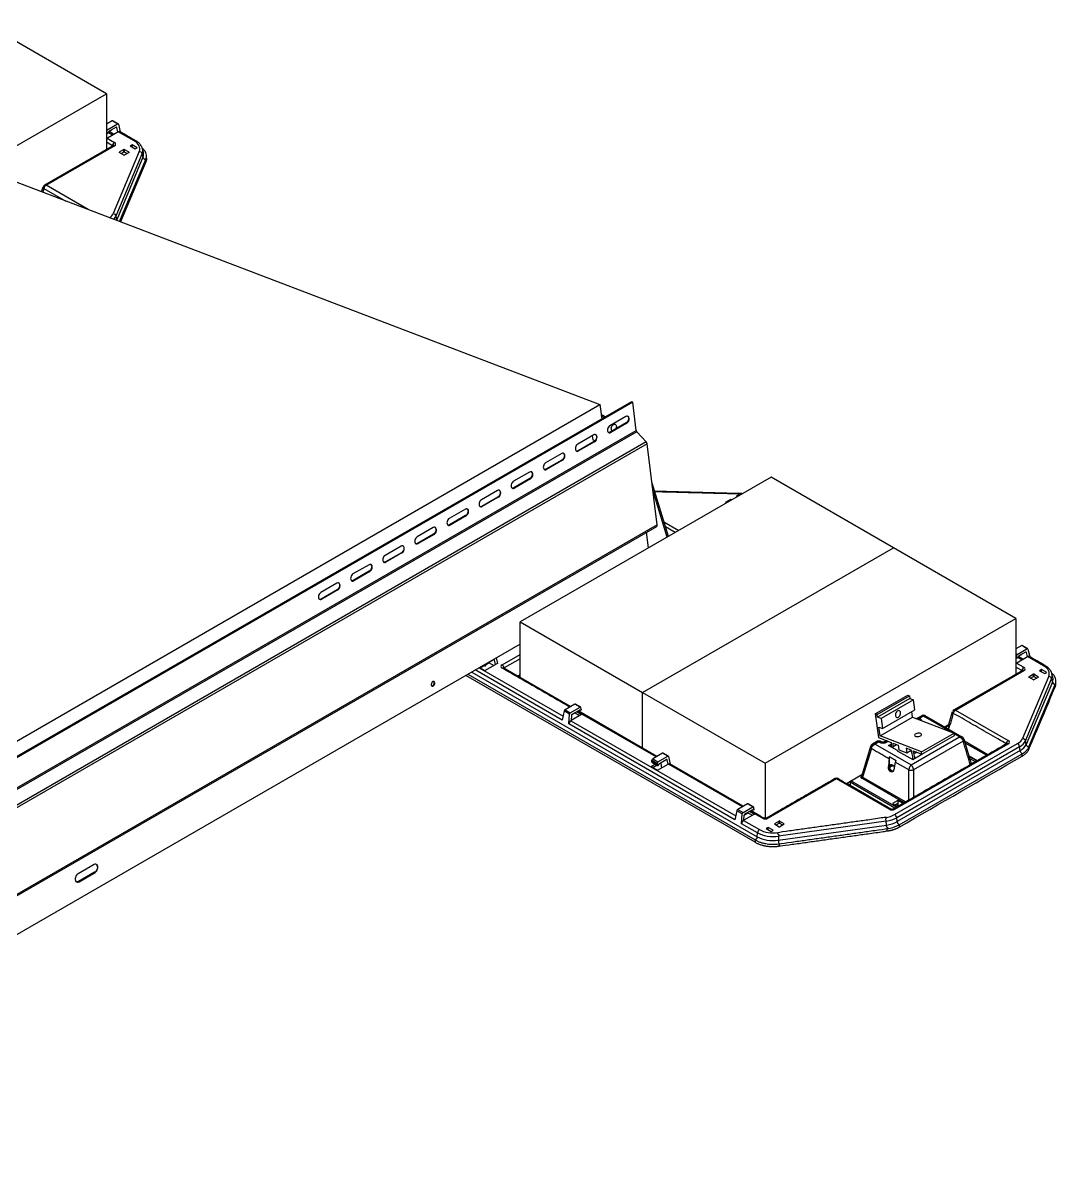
# Model space of a CAD drawing. Header units: feet. Extents: x 1518 to 2565, y 62 to 679.
# Drawn here: x 2425.2 to 2470.7, y 599.1 to 649.8 of the extents above; entities that cross this region are included whole.
import ezdxf

# ---------------------------------------------------------------- set-up
doc = ezdxf.new("R2010")
doc.units = ezdxf.units.FT
doc.header["$LTSCALE"] = 50
doc.header["$MEASUREMENT"] = 0

# ---------------------------------------------------------------- blocks, each defined once
blk = doc.blocks.new('Z1')
at = {"color": 1, "linetype": 'Continuous'}
for p, q in [((299.423, 178.764), (299.413, 178.769)), ((299.927, 178.773), (299.692, 178.908)), ((299.938, 178.756), (300.018, 178.42)), ((299.413, 178.392), (299.452, 178.37)), ((299.413, 178.363), (299.438, 178.378)), ((299.499, 178.393), (299.684, 178.286)), ((299.73, 178.313), (299.528, 178.43)), ((299.834, 178.622), (299.536, 178.45)), ((299.64, 178.509), (299.641, 178.492)), ((301.039, 177.514), (301.001, 177.668)), ((300.182, 177.393), (299.974, 177.513)), ((300.407, 177.515), (300.196, 177.393)), ((301.176, 177.255), (301.174, 177.357)), ((301.145, 177.094), (300.033, 174.451)), ((321.384, 165.866), (321.288, 165.922)), ((324.159, 160.596), (323.443, 162.942)), ((324.105, 160.564), (323.486, 162.591)), ((327.265, 162.489), (323.552, 162.586)), ((327.254, 162.433), (327.298, 162.408)), ((326.719, 162.074), (326.682, 162.095)), ((323.961, 161.246), (324.623, 160.864)), ((324.457, 160.768), (324.032, 161.013)), ((323.28, 160.088), (323.196, 160.778)), ((339.464, 156.981), (339.464, 154.526)), ((317.632, 155.855), (282.942, 135.829)), ((339.473, 155.643), (339.464, 155.649)), ((339.781, 155.192), (339.579, 155.309)), ((339.885, 155.501), (339.587, 155.329)), ((339.69, 155.389), (339.692, 155.371)), ((339.977, 155.652), (339.743, 155.788)), ((339.989, 155.635), (340.069, 155.299)), ((315.821, 154.81), (319.518, 152.675)), ((315.875, 154.802), (316.062, 154.91)), ((316.028, 154.93), (316.076, 154.902)), ((316.458, 155.154), (316.16, 154.982)), ((316.264, 155.042), (316.265, 155.027)), ((319.851, 153.1), (316.901, 154.803)), ((339.464, 155.272), (339.503, 155.249)), ((339.464, 155.243), (339.489, 155.257)), ((339.55, 155.272), (339.735, 155.166)), ((317.519, 154.446), (317.632, 154.511)), ((317.632, 154.437), (317.583, 154.409)), ((340.233, 154.273), (340.025, 154.393)), ((340.458, 154.394), (340.247, 154.273)), ((341.089, 154.393), (341.051, 154.547)), ((341.227, 154.134), (341.224, 154.237)), ((333.268, 152.777), (334.696, 153.602)), ((334.696, 153.602), (334.78, 153.57)), ((334.78, 153.57), (334.795, 153.461)), ((334.795, 153.461), (334.955, 153.4)), ((319.921, 152.76), (320.219, 152.933)), ((320.047, 152.818), (320.048, 152.834)), ((320.297, 153.076), (320.063, 153.211)), ((323.617, 150.882), (320.142, 152.888)), ((323.655, 150.904), (320.18, 152.91)), ((320.233, 152.937), (320.257, 152.923)), ((320.251, 152.929), (320.237, 152.937)), ((320.315, 152.988), (320.31, 153.052)), ((333.351, 152.745), (333.268, 152.777)), ((333.526, 152.575), (333.366, 152.636)), ((334.907, 152.631), (336.74, 151.932)), ((335.316, 152.699), (335.101, 152.575)), ((337.096, 151.758), (335.466, 152.699)), ((336.32, 152.206), (336.505, 152.313)), ((335.312, 151.108), (336.74, 151.932)), ((333.061, 151.343), (332.671, 150.065)), ((333.1, 151.26), (332.713, 149.993)), ((333.361, 151.571), (333.145, 151.446)), ((333.967, 151.372), (333.92, 151.345)), ((337.51, 150.573), (337.18, 151.655)), ((337.202, 151.584), (338.232, 150.99)), ((338.167, 150.953), (337.229, 151.495)), ((323.769, 150.59), (324.067, 150.762)), ((324.159, 150.913), (323.925, 151.048)), ((324.251, 150.56), (324.171, 150.896)), ((337.752, 150.713), (337.407, 150.912)), ((337.737, 150.705), (337.413, 150.892)), ((337.68, 150.671), (337.448, 150.805)), ((323.431, 150.656), (323.685, 150.51)), ((323.671, 150.518), (323.484, 150.41)), ((323.822, 150.605), (323.856, 150.391)), ((323.874, 150.632), (323.872, 150.649)), ((327.459, 148.708), (324.229, 150.573)), ((328.415, 150.603), (328.415, 148.174)), ((333.897, 150.457), (333.852, 150.431)), ((333.898, 150.469), (333.943, 150.495)), ((333.932, 150.441), (334.051, 150.51)), ((333.94, 150.477), (334.029, 150.528)), ((331.998, 149.711), (332.684, 150.107)), ((327.906, 148.684), (327.671, 148.819)), ((327.529, 148.368), (327.827, 148.54)), ((327.656, 148.426), (327.657, 148.442)), ((327.842, 148.545), (327.866, 148.531)), ((327.859, 148.537), (327.845, 148.545)), ((327.924, 148.596), (327.918, 148.66)), ((328.828, 147.929), (329.036, 147.809)), ((329, 147.212), (333.765, 147.88)), ((333.748, 148.053), (329.011, 147.389)), ((329.05, 147.809), (329.261, 147.931)), ((298.204, 145.381), (298.911, 145.79))]:
    blk.add_line(p, q, dxfattribs=at)
for points in [[(299.413, 180.101), (294.021, 183.214), (282.973, 176.836), (288.365, 173.723)], [(288.365, 173.545), (288.365, 173.723), (299.413, 180.101), (299.413, 177.647)], [(299.413, 178.553), (299.468, 178.521), (299.901, 178.771), (299.668, 178.905), (299.413, 178.758)], [(299.413, 178.409), (299.44, 178.394), (299.436, 178.459), (299.413, 178.472)], [(299.413, 178.177), (299.454, 178.153), (299.916, 178.42)], [(299.639, 178.494), (299.641, 178.492), (299.638, 178.493), (299.511, 178.42)], [(299.669, 177.794), (299.673, 177.81), (299.413, 177.96)], [(300.054, 177.467), (300.185, 177.543), (300.185, 177.643), (299.974, 177.522), (299.974, 177.513)], [(300.407, 177.515), (300.407, 177.523), (300.199, 177.643), (300.199, 177.543), (300.327, 177.469)], [(300.546, 177.749), (300.546, 177.851), (300.457, 177.8), (300.679, 177.672), (300.768, 177.723), (300.546, 177.851)], [(274.822, 139.669), (247.634, 150.032), (293.95, 176.77), (321.138, 166.406), (321.224, 165.774)], [(322.742, 165.269), (322.59, 166.51), (322.536, 166.531), (273.039, 137.957), (273.093, 137.935)], [(322.59, 166.51), (273.093, 137.935), (273.245, 136.695)], [(274.908, 139.036), (274.822, 139.669), (321.138, 166.406)], [(321.329, 165.834), (321.213, 165.901), (321.207, 165.897)], [(322.325, 165.584), (321.618, 165.176), (321.594, 165.185)], [(322.77, 165.211), (273.273, 136.637), (273.69, 136.188)], [(320.805, 165.026), (320.828, 164.856), (320.933, 164.816)], [(323.231, 164.673), (273.733, 136.098), (274.171, 132.526)], [(320.911, 164.768), (320.204, 164.36), (320.18, 164.369)], [(319.497, 163.951), (318.79, 163.543), (318.766, 163.553)], [(318.082, 163.135), (317.375, 162.727), (317.352, 162.736)], [(317.632, 154.381), (317.632, 156.828), (323.023, 153.715), (328.415, 150.603), (339.464, 156.981), (334.072, 160.093), (328.68, 163.206), (317.632, 156.828)], [(327.254, 162.382), (327.254, 162.433), (327.165, 162.382), (327.209, 162.357)], [(316.668, 162.319), (315.961, 161.91), (315.938, 161.92)], [(326.893, 162.174), (326.893, 162.225), (326.682, 162.103), (326.682, 162.095)], [(326.944, 162.204), (326.907, 162.225), (326.907, 162.182)], [(315.254, 161.502), (314.547, 161.094), (314.523, 161.103)], [(313.84, 160.686), (313.133, 160.278), (313.109, 160.287)], [(312.426, 159.869), (311.718, 159.461), (311.695, 159.471)], [(323.023, 151.268), (323.023, 153.715), (334.072, 160.093)], [(311.011, 159.053), (310.304, 158.645), (310.281, 158.654)], [(309.597, 158.237), (308.89, 157.828), (308.867, 157.838)], [(339.464, 155.432), (339.519, 155.401), (339.951, 155.65), (339.719, 155.785), (339.464, 155.638)], [(339.464, 155.288), (339.49, 155.273), (339.486, 155.338), (339.464, 155.352)], [(339.464, 155.056), (339.504, 155.033), (339.967, 155.3)], [(339.689, 155.373), (339.692, 155.371), (339.689, 155.373), (339.561, 155.299)], [(315.842, 154.822), (316.078, 154.686), (316.54, 154.953), (316.496, 155.139), (316.465, 155.157)], [(316.062, 154.949), (316.064, 154.926), (316.043, 154.938)], [(316.135, 154.952), (316.265, 155.027), (316.467, 154.911)], [(316.573, 155.244), (316.63, 155.004), (316.54, 154.953)], [(317.632, 155.209), (316.926, 154.801), (316.931, 154.786)], [(339.719, 154.673), (339.724, 154.689), (339.464, 154.839)], [(315.331, 154.527), (327.983, 147.223), (327.981, 147.12), (315.241, 154.475)], [(315.496, 154.622), (328.071, 147.363), (328.082, 147.539), (327.385, 147.941), (327.415, 148.377), (327.177, 148.514), (327.089, 148.112), (319.777, 152.333)], [(319.777, 152.333), (319.807, 152.769), (319.569, 152.906), (319.481, 152.504), (315.654, 154.714)], [(340.105, 154.347), (340.235, 154.422), (340.235, 154.522), (340.025, 154.401), (340.025, 154.393)], [(340.458, 154.394), (340.458, 154.402), (340.25, 154.522), (340.25, 154.422), (340.378, 154.348)], [(340.596, 154.629), (340.596, 154.731), (340.508, 154.68), (340.73, 154.551), (340.818, 154.602), (340.596, 154.731)], [(334.795, 153.461), (333.366, 152.636), (333.351, 152.745), (334.78, 153.57)], [(333.479, 151.806), (333.425, 152.199), (333.586, 152.138), (335.014, 152.963), (334.955, 153.4), (333.526, 152.575), (333.586, 152.138)], [(320.121, 152.876), (320.336, 152.752), (319.873, 152.485)], [(319.895, 152.73), (320.047, 152.818), (320.249, 152.701)], [(333.268, 152.777), (333.409, 151.734), (333.972, 151.519), (333.968, 151.4), (333.97, 151.316)], [(335.103, 151.088), (334.977, 151.015), (334.938, 151.151), (335.326, 151.003), (335.312, 151.108), (333.479, 151.806), (334.907, 152.631), (334.873, 152.882)], [(319.888, 152.705), (319.873, 152.485), (319.861, 152.477), (327.127, 148.283)], [(336.451, 152.282), (336.47, 152.269), (336.496, 152.285)], [(335.326, 151.003), (336.755, 151.827), (336.74, 151.932)], [(334.241, 151.16), (333.856, 151.382), (333.969, 151.447)], [(334.052, 151.347), (334.057, 151.486), (334.281, 151.401), (334.308, 151.201), (334.656, 151.068), (334.853, 151.181)], [(339.653, 151.162), (339.623, 151.327), (334.212, 148.203)], [(337.141, 151.572), (334.955, 150.31), (334.955, 149.098)], [(323.59, 150.564), (323.403, 150.457), (323.686, 150.293), (324.149, 150.56), (324.104, 150.747), (324.073, 150.765)], [(334.244, 151.147), (334.241, 151.16), (334.231, 151.154), (334.525, 150.984), (334.534, 150.99), (334.919, 150.768), (335.326, 151.003)], [(337.441, 150.801), (337.448, 150.805), (337.448, 150.779)], [(323.871, 150.634), (323.874, 150.632), (323.871, 150.633), (323.743, 150.56)], [(327.421, 148.686), (324.161, 150.568), (324.149, 150.56)], [(333.915, 150.366), (333.94, 150.477), (333.897, 150.452)], [(334.746, 148.977), (334.746, 150.31), (334.152, 150.652), (334.08, 150.32)], [(334.134, 148.624), (332.162, 149.763), (332.125, 149.784)], [(332.681, 150.098), (332.679, 150.1), (332.682, 150.102)], [(334.26, 148.965), (334.03, 148.832), (334.262, 148.698)], [(334.26, 148.699), (334.26, 148.703), (334.249, 148.832), (334.14, 148.769)], [(334.492, 148.831), (334.26, 148.965), (334.26, 148.703), (334.265, 148.7)], [(327.729, 148.484), (327.945, 148.359), (327.482, 148.092), (327.497, 148.313)], [(327.504, 148.338), (327.656, 148.426), (327.858, 148.309)], [(328.556, 147.678), (328.556, 147.78), (328.467, 147.729), (328.69, 147.601), (328.778, 147.652), (328.556, 147.78)], [(328.908, 147.883), (329.039, 147.958), (329.039, 148.059), (328.828, 147.937), (328.828, 147.929)], [(329.261, 147.931), (329.261, 147.939), (329.053, 148.059), (329.053, 147.958), (329.181, 147.885)]]:
    blk.add_lwpolyline(points, dxfattribs=at)
for points in [[(299.413, 178.152), (299.764, 177.95, 0.214396), (299.673, 177.81)], [(300.697, 178.028, 0.276387), (300.632, 178.022), (299.929, 178.428), (299.916, 178.42), (299.872, 178.607), (299.84, 178.625)], [(299.699, 177.811), (296.686, 176.072, -0.267975), (296.751, 176.066), (299.764, 177.805, 0.267975), (299.699, 177.811), (299.701, 177.813)], [(300.983, 177.45, 0.306441), (300.859, 177.555), (299.709, 174.82, -0.306477), (299.833, 174.715)], [(299.863, 174.55), (299.833, 174.715), (300.983, 177.45), (301.02, 177.301), (299.863, 174.55, 0.099019), (299.881, 174.509)], [(299.994, 174.466), (301.142, 177.196, -0.303053), (301.02, 177.301)], [(296.559, 175.775), (296.627, 175.998, 0.304881), (296.661, 175.926), (297.626, 175.368)], [(298.606, 174.995), (296.751, 176.066, 0.214396), (296.661, 175.926), (296.609, 175.756)], [(273.273, 136.637, -0.152118), (273.245, 136.695), (322.742, 165.269, 0.152118), (322.77, 165.211), (323.187, 164.763)], [(323.669, 161.1), (274.171, 132.526, -0.302208), (274.151, 132.465), (323.648, 161.039, 0.302208), (323.669, 161.1), (323.231, 164.673, 0.152132), (323.187, 164.763), (273.69, 136.188, -0.152132), (273.733, 136.098)], [(316.926, 154.801, 0.214394), (316.836, 154.941), (317.632, 155.401)], [(340.747, 154.907, 0.276387), (340.682, 154.901), (339.979, 155.307), (339.967, 155.3), (339.922, 155.486), (339.891, 155.504)], [(339.464, 155.032), (339.814, 154.829, 0.214396), (339.724, 154.689)], [(339.749, 154.691), (336.737, 152.952, -0.267988), (336.802, 152.945), (339.814, 154.684, 0.267988), (339.749, 154.691), (339.752, 154.692)], [(341.034, 154.329, 0.306436), (340.909, 154.435), (339.759, 151.7, -0.306472), (339.883, 151.595)], [(339.914, 151.429), (339.883, 151.595), (341.034, 154.329), (341.071, 154.18, 0.303053), (341.193, 154.075)], [(341.071, 154.18), (339.914, 151.429, 0.30309), (340.036, 151.325), (341.193, 154.075), (341.195, 153.973)], [(336.489, 152.261), (336.677, 152.877, 0.304859), (336.711, 152.805, -0.214396), (336.802, 152.945), (339.123, 151.605, 0.214396), (339.032, 151.465)], [(336.572, 151.996), (335.391, 152.678), (335.226, 152.583), (335.242, 152.573, 0.077933), (335.185, 152.525)], [(333.537, 151.544, 0.272126), (333.443, 151.534), (333.426, 151.544), (333.26, 151.448), (334.85, 150.53), (336.981, 151.76), (336.745, 151.896)], [(333.839, 151.57), (333.777, 151.534, 0.271502), (333.683, 151.544)], [(334.069, 148.587, -0.259789), (334.132, 148.579), (339.123, 151.46, 0.267985), (339.058, 151.467), (339.06, 151.468)], [(334.229, 148.03, 0.211311), (334.318, 147.891), (339.742, 151.022, -0.211311), (339.653, 151.162), (334.229, 148.03), (334.212, 148.203, 0.214395), (334.122, 148.343), (339.532, 151.467, -0.214395), (339.623, 151.327)], [(334.927, 150.773, 0.093611), (334.898, 151.024), (334.852, 151.183), (334.629, 151.269), (334.656, 151.068)], [(333.946, 148.586, 0.260932), (333.882, 148.579), (331.56, 149.919), (328.548, 148.18, 0.271263), (328.483, 148.187)], [(334.204, 148.665), (332.197, 149.823, 0.240586), (332.162, 149.763), (332.16, 149.638), (334.004, 148.573)], [(334.545, 148.861), (332.679, 149.939, 0.214447), (332.713, 149.993), (334.609, 148.898)], [(328.361, 148.187, 0.271186), (328.297, 148.18), (327.75, 148.496)], [(327.482, 148.092), (327.469, 148.085), (328.172, 147.679, 0.214396), (328.082, 147.539)]]:
    blk.add_lwpolyline(points, format="xyb", dxfattribs=at)
at = {"color": 1, "linetype": 'Continuous', "flags": 128}
for points in [[(322.302, 165.594), (322.325, 165.584), (322.359, 165.61), (322.388, 165.646), (322.411, 165.689), (322.425, 165.735), (322.43, 165.782), (322.424, 165.824), (322.41, 165.859), (322.387, 165.884), (322.357, 165.897), (322.323, 165.897), (322.288, 165.883), (321.581, 165.475), (321.548, 165.449), (321.519, 165.413), (321.496, 165.37), (321.482, 165.324), (321.477, 165.277), (321.482, 165.235), (321.497, 165.199), (321.52, 165.175), (321.549, 165.162), (321.583, 165.162), (321.618, 165.176)], [(321.701, 165.247), (321.682, 165.258), (321.66, 165.284), (321.648, 165.32), (321.645, 165.362), (321.652, 165.406), (321.668, 165.45), (321.692, 165.489), (321.722, 165.519), (321.755, 165.538), (321.788, 165.544), (321.818, 165.537), (321.843, 165.517), (321.86, 165.486), (321.868, 165.447), (321.866, 165.403), (321.854, 165.358), (321.84, 165.327)], [(320.887, 164.777), (320.911, 164.768), (320.944, 164.794), (320.974, 164.829), (320.996, 164.872), (321.011, 164.919), (321.015, 164.965), (321.01, 165.008), (320.996, 165.043), (320.972, 165.068), (320.943, 165.081), (320.909, 165.08), (320.874, 165.066), (320.167, 164.658), (320.134, 164.632), (320.104, 164.597), (320.082, 164.554), (320.067, 164.507), (320.063, 164.461), (320.068, 164.418), (320.082, 164.383), (320.106, 164.358), (320.135, 164.345), (320.169, 164.346), (320.204, 164.36)], [(319.473, 163.961), (319.497, 163.951), (319.53, 163.977), (319.559, 164.013), (319.582, 164.056), (319.596, 164.103), (319.601, 164.149), (319.596, 164.191), (319.581, 164.227), (319.558, 164.252), (319.529, 164.264), (319.495, 164.264), (319.46, 164.25), (318.753, 163.842), (318.719, 163.816), (318.69, 163.78), (318.667, 163.737), (318.653, 163.691), (318.648, 163.644), (318.654, 163.602), (318.668, 163.567), (318.691, 163.542), (318.721, 163.529), (318.755, 163.529), (318.79, 163.543)], [(318.059, 163.144), (318.082, 163.135), (318.116, 163.161), (318.145, 163.197), (318.168, 163.24), (318.182, 163.286), (318.187, 163.333), (318.182, 163.375), (318.167, 163.41), (318.144, 163.435), (318.114, 163.448), (318.081, 163.447), (318.046, 163.434), (317.339, 163.025), (317.305, 163), (317.276, 162.964), (317.253, 162.921), (317.239, 162.874), (317.234, 162.828), (317.239, 162.785), (317.254, 162.75), (317.277, 162.725), (317.307, 162.713), (317.34, 162.713), (317.375, 162.727)], [(316.645, 162.328), (316.668, 162.319), (316.702, 162.344), (316.731, 162.38), (316.754, 162.423), (316.768, 162.47), (316.773, 162.516), (316.768, 162.559), (316.753, 162.594), (316.73, 162.619), (316.7, 162.631), (316.667, 162.631), (316.632, 162.617), (315.925, 162.209), (315.891, 162.183), (315.862, 162.147), (315.839, 162.104), (315.825, 162.058), (315.82, 162.011), (315.825, 161.969), (315.84, 161.934), (315.863, 161.909), (315.892, 161.896), (315.926, 161.897), (315.961, 161.91)], [(315.231, 161.512), (315.254, 161.502), (315.288, 161.528), (315.317, 161.564), (315.34, 161.607), (315.354, 161.653), (315.359, 161.7), (315.353, 161.742), (315.339, 161.777), (315.316, 161.802), (315.286, 161.815), (315.252, 161.815), (315.217, 161.801), (314.51, 161.393), (314.477, 161.367), (314.447, 161.331), (314.425, 161.288), (314.41, 161.241), (314.406, 161.195), (314.411, 161.153), (314.426, 161.117), (314.449, 161.092), (314.478, 161.08), (314.512, 161.08), (314.547, 161.094)], [(313.816, 160.695), (313.84, 160.686), (313.873, 160.712), (313.903, 160.747), (313.925, 160.79), (313.94, 160.837), (313.944, 160.883), (313.939, 160.926), (313.924, 160.961), (313.901, 160.986), (313.872, 160.999), (313.838, 160.998), (313.803, 160.984), (313.096, 160.576), (313.063, 160.55), (313.033, 160.515), (313.011, 160.472), (312.996, 160.425), (312.991, 160.379), (312.997, 160.336), (313.011, 160.301), (313.035, 160.276), (313.064, 160.263), (313.098, 160.264), (313.133, 160.278)], [(312.402, 159.879), (312.426, 159.869), (312.459, 159.895), (312.488, 159.931), (312.511, 159.974), (312.525, 160.02), (312.53, 160.067), (312.525, 160.109), (312.51, 160.145), (312.487, 160.169), (312.458, 160.182), (312.424, 160.182), (312.389, 160.168), (311.682, 159.76), (311.648, 159.734), (311.619, 159.698), (311.596, 159.655), (311.582, 159.609), (311.577, 159.562), (311.582, 159.52), (311.597, 159.485), (311.62, 159.46), (311.65, 159.447), (311.683, 159.447), (311.718, 159.461)], [(310.988, 159.062), (311.011, 159.053), (311.045, 159.079), (311.074, 159.115), (311.097, 159.158), (311.111, 159.204), (311.116, 159.25), (311.111, 159.293), (311.096, 159.328), (311.073, 159.353), (311.043, 159.366), (311.01, 159.365), (310.975, 159.352), (310.268, 158.943), (310.234, 158.918), (310.205, 158.882), (310.182, 158.839), (310.168, 158.792), (310.163, 158.746), (310.168, 158.703), (310.183, 158.668), (310.206, 158.643), (310.236, 158.631), (310.269, 158.631), (310.304, 158.645)], [(309.574, 158.246), (309.597, 158.237), (309.631, 158.262), (309.66, 158.298), (309.683, 158.341), (309.697, 158.388), (309.702, 158.434), (309.697, 158.477), (309.682, 158.512), (309.659, 158.537), (309.629, 158.549), (309.596, 158.549), (309.561, 158.535), (308.853, 158.127), (308.82, 158.101), (308.791, 158.065), (308.768, 158.022), (308.754, 157.976), (308.749, 157.929), (308.754, 157.887), (308.769, 157.852), (308.792, 157.827), (308.821, 157.814), (308.855, 157.815), (308.89, 157.828)], [(313.87, 154.149), (313.861, 154.18), (313.842, 154.202), (313.817, 154.209), (313.788, 154.203), (313.76, 154.184), (313.736, 154.153), (313.72, 154.116), (313.714, 154.077), (313.718, 154.042), (313.732, 154.015), (313.755, 154.001), (313.782, 154), (313.811, 154.013), (313.837, 154.038), (313.858, 154.073), (313.869, 154.111), (313.87, 154.149)], [(313.74, 154.008), (313.759, 154.009), (313.788, 154.022), (313.814, 154.048), (313.834, 154.082), (313.846, 154.121), (313.847, 154.158), (313.837, 154.19), (313.821, 154.209)], [(334.289, 152.633), (334.321, 152.657), (334.348, 152.692), (334.368, 152.734), (334.38, 152.779), (334.382, 152.822), (334.374, 152.862), (334.357, 152.892), (334.332, 152.912), (334.302, 152.92), (334.268, 152.913), (334.236, 152.894), (334.206, 152.864), (334.182, 152.826), (334.165, 152.782), (334.158, 152.737), (334.161, 152.695), (334.174, 152.66), (334.195, 152.634), (334.223, 152.62), (334.255, 152.62), (334.289, 152.633)], [(335.264, 151.811), (335.291, 151.831), (335.307, 151.854), (335.309, 151.876), (335.297, 151.896), (335.273, 151.913), (335.238, 151.923), (335.196, 151.928), (335.15, 151.926), (335.105, 151.917), (335.064, 151.903), (335.031, 151.884), (335.009, 151.862), (335, 151.839), (335.005, 151.818), (335.023, 151.799), (335.053, 151.785), (335.092, 151.778), (335.136, 151.776), (335.183, 151.782), (335.226, 151.794), (335.264, 151.811)], [(334.055, 151.267), (334.055, 151.267), (334.052, 151.347), (334.2, 151.432)], [(298.888, 145.799), (298.911, 145.79), (298.948, 145.817), (298.98, 145.855), (299.007, 145.9), (299.025, 145.95), (299.034, 146), (299.033, 146.049), (299.023, 146.092), (299.003, 146.126), (298.976, 146.149), (298.943, 146.16), (298.906, 146.158), (298.868, 146.142), (298.161, 145.734), (298.125, 145.707), (298.092, 145.669), (298.066, 145.624), (298.048, 145.574), (298.038, 145.523), (298.039, 145.475), (298.05, 145.432), (298.069, 145.398), (298.096, 145.374), (298.13, 145.364), (298.166, 145.366), (298.204, 145.381), (298.181, 145.391)]]:
    blk.add_lwpolyline(points, dxfattribs=at)
for points in [[(322.359, 165.897), (322.363, 165.894), (322.386, 165.869), (322.401, 165.834), (322.406, 165.791), (322.401, 165.745), (322.387, 165.698), (322.364, 165.655), (322.335, 165.619), (322.302, 165.594), (321.594, 165.185, -0.195854), (321.524, 165.172)], [(320.944, 165.08), (320.949, 165.077), (320.972, 165.052), (320.987, 165.017), (320.992, 164.975), (320.987, 164.928), (320.973, 164.882), (320.95, 164.839), (320.921, 164.803), (320.887, 164.777), (320.18, 164.369, -0.195837), (320.11, 164.355)], [(319.53, 164.264), (319.535, 164.261), (319.558, 164.236), (319.573, 164.201), (319.578, 164.158), (319.573, 164.112), (319.559, 164.065), (319.536, 164.022), (319.507, 163.987), (319.473, 163.961), (318.766, 163.553, -0.195854), (318.696, 163.539)], [(318.116, 163.448), (318.121, 163.445), (318.144, 163.42), (318.158, 163.384), (318.164, 163.342), (318.159, 163.296), (318.144, 163.249), (318.122, 163.206), (318.092, 163.17), (318.059, 163.144), (317.352, 162.736, -0.195096), (317.282, 162.722)], [(316.702, 162.631), (316.706, 162.628), (316.729, 162.603), (316.744, 162.568), (316.749, 162.526), (316.745, 162.479), (316.73, 162.433), (316.708, 162.39), (316.678, 162.354), (316.645, 162.328), (315.938, 161.92, -0.195837), (315.867, 161.906)], [(315.288, 161.815), (315.292, 161.812), (315.315, 161.787), (315.33, 161.752), (315.335, 161.709), (315.33, 161.663), (315.316, 161.616), (315.293, 161.573), (315.264, 161.537), (315.231, 161.512), (314.523, 161.103, -0.195854), (314.453, 161.089)], [(313.873, 160.998), (313.878, 160.995), (313.901, 160.97), (313.916, 160.935), (313.921, 160.893), (313.916, 160.846), (313.902, 160.8), (313.879, 160.757), (313.85, 160.721), (313.816, 160.695), (313.109, 160.287, -0.195096), (313.039, 160.273)], [(312.459, 160.182), (312.464, 160.179), (312.487, 160.154), (312.501, 160.119), (312.507, 160.076), (312.502, 160.03), (312.488, 159.983), (312.465, 159.94), (312.436, 159.905), (312.402, 159.879), (311.695, 159.471, -0.195854), (311.625, 159.457)], [(311.045, 159.365), (311.049, 159.362), (311.073, 159.338), (311.087, 159.302), (311.092, 159.26), (311.088, 159.213), (311.073, 159.167), (311.051, 159.124), (311.021, 159.088), (310.988, 159.062), (310.281, 158.654, -0.195854), (310.211, 158.64)], [(309.631, 158.549), (309.635, 158.546), (309.658, 158.521), (309.673, 158.486), (309.678, 158.443), (309.674, 158.397), (309.659, 158.351), (309.636, 158.308), (309.607, 158.272), (309.574, 158.246), (308.867, 157.838, -0.195096), (308.796, 157.824)], [(332.015, 149.721), (332.044, 149.704), (332.16, 149.638, -0.073175), (332.156, 149.619)], [(298.953, 146.158), (298.98, 146.135), (298.999, 146.101), (299.01, 146.058), (299.011, 146.01), (299.002, 145.959), (298.983, 145.909), (298.957, 145.864), (298.924, 145.826), (298.888, 145.799), (298.181, 145.391, -0.1998), (298.096, 145.375)]]:
    blk.add_lwpolyline(points, format="xyb", dxfattribs=at)
at = {"color": 1, "linetype": 'Continuous'}
for points in [[(320.271, 153.074), (320.039, 153.208), (319.606, 152.959), (319.839, 152.824)], [(324.133, 150.911), (323.901, 151.045), (323.468, 150.796), (323.701, 150.661)], [(327.88, 148.682), (327.647, 148.816), (327.215, 148.566), (327.447, 148.432)]]:
    blk.add_lwpolyline(points, close=True, dxfattribs=at)
for centre, radius, start, end in [((296.751, 175.96), 0.13, 119.9973, 163.0178), ((321.213, 165.792), 0.15, 59.565, 94.8235), ((336.802, 152.839), 0.13, 119.9973, 163.0178), ((335.391, 152.569), 0.15, 59.565, 120.5127), ((336.562, 152.102), 0.191, 118.9034, 159.3086), ((333.426, 151.458), 0.13, 59.009, 120.8012), ((334.095, 150.755), 0.919, 4.1593, 16.4277), ((334.85, 150.649), 0.355, 252.8668, 287.1321), ((331.56, 149.813), 0.13, 60.0027, 119.9973)]:
    blk.add_arc(centre, radius, start, end, dxfattribs=at)
for centre, major_axis, ratio, start_param, end_param in [((299.665, 178.866), (0.028, 0.0415), 0.525023, 0.036647, 0.821963), ((299.904, 178.728), (0.0214, 0.0453), 0.625261, 5.620286, 7.01655), ((299.471, 178.479), (0.0214, 0.0453), 0.625261, 0.733364, 2.286708), ((299.837, 178.579), (0.0214, 0.0453), 0.625261, 5.620286, 7.01655), ((299.937, 178.317), (0.056, 0.118), 0.625261, 6.231233, 7.01655), ((299.631, 177.771), (0.0581, 0.0311), 0.394739, 0.110543, 0.562083), ((299.631, 177.877), (0.186, 0), 0.560135, 5.512866, 7.053504), ((300.192, 177.639), (0.01, 0), 0.577464, 0.78555, 2.356042), ((299.997, 177.667), (0.886, 0.008), 0.567431, 6.04341, 7.049947), ((299.997, 177.561), (1.014, 0.037), 0.574979, 6.028688, 6.407918), ((299.981, 177.517), (0.01, 0), 0.577112, 2.356347, 3.926839), ((300.189, 177.397), (0.01, 0), 0.577464, 3.927143, 5.497635), ((300.192, 177.539), (0.01, 0), 0.577464, 0.78555, 2.356042), ((300.4, 177.519), (0.01, 0), 0.577112, 5.497939, 7.068431), ((300.025, 177.447), (1.024, -0.019), 0.559427, 6.05719, 6.431648), ((298.852, 174.945), (0.881, -0.011), 0.572242, 5.639819, 6.054631), ((298.852, 174.839), (1.009, 0.016), 0.5643, 5.758048, 6.037239), ((298.875, 174.713), (1.016, -0.041), 0.579469, 6.020839, 6.072755), ((327.211, 161.956), (0.873, 0.01), 0.58407, 1.365273, 1.506427), ((326.689, 162.099), (0.01, 0), 0.577112, 2.356347, 3.926839), ((326.9, 162.221), (0.01, 0), 0.577464, 0.78555, 2.356042), ((339.522, 155.358), (0.0214, 0.0453), 0.625261, 0.733364, 2.286708), ((339.715, 155.746), (0.028, 0.0415), 0.525023, 0.036647, 0.821963), ((339.888, 155.458), (0.0214, 0.0453), 0.625261, 5.620286, 7.01655), ((339.954, 155.608), (0.0214, 0.0453), 0.625261, 5.620286, 7.01655), ((339.987, 155.196), (0.056, 0.118), 0.625261, 6.231233, 7.01655), ((316.461, 155.111), (0.0214, 0.0453), 0.625261, 5.620286, 7.01655), ((316.969, 154.869), (0.186, 0), 0.560135, 2.371274, 3.911912), ((316.969, 154.763), (0.0581, -0.0311), 0.394739, 2.57951, 3.050636), ((339.681, 154.757), (0.186, 0), 0.560135, 5.512866, 7.053504), ((340.047, 154.546), (0.886, 0.008), 0.567431, 6.04341, 7.049947), ((339.681, 154.651), (0.0581, 0.0311), 0.394739, 0.110543, 0.562083), ((340.032, 154.397), (0.01, 0), 0.577112, 2.356347, 3.926839), ((340.243, 154.518), (0.01, 0), 0.577464, 0.78555, 2.356042), ((340.243, 154.418), (0.01, 0), 0.577464, 0.78555, 2.356042), ((340.45, 154.398), (0.01, 0), 0.577112, 5.497939, 7.068431), ((340.047, 154.44), (1.014, 0.037), 0.574979, 6.028688, 6.407918), ((340.075, 154.327), (1.024, -0.019), 0.559427, 6.05719, 6.431648), ((340.24, 154.277), (0.01, 0), 0.577464, 3.927143, 5.497635), ((319.603, 152.919), (0.028, 0.0415), 0.525023, 0.821963, 2.218227), ((319.842, 152.782), (0.0214, 0.0453), 0.625261, 0.733364, 2.129628), ((319.924, 152.718), (0.0214, 0.0453), 0.625261, 0.733364, 2.129628), ((320.035, 153.169), (0.028, 0.0415), 0.525023, 0.036647, 0.821963), ((320.274, 153.031), (0.0214, 0.0453), 0.625261, 5.463207, 7.01655), ((319.869, 152.366), (0.056, 0.118), 0.625261, 0.733364, 2.129628), ((335.065, 152.476), (0.247, 0), 0.560135, 0.001041, 0.770319), ((336.402, 152.289), (-0.061, 0.171), 0.66655, 3.199203, 3.875901), ((333.61, 151.637), (0.24, 0), 0.594966, 3.94207, 5.482708), ((338.99, 151.427), (0.0581, 0.0311), 0.394739, 0.110543, 0.562083), ((338.99, 151.533), (0.186, 0), 0.560135, 5.512866, 7.053504), ((338.902, 151.824), (0.881, -0.011), 0.572242, 5.515921, 6.054631), ((338.902, 151.718), (1.009, 0.016), 0.5643, 5.498529, 6.037239), ((338.925, 151.592), (1.016, -0.041), 0.579469, 5.534045, 6.072755), ((323.465, 150.757), (0.028, 0.0415), 0.525023, 0.821963, 2.375307), ((323.897, 151.006), (0.028, 0.0415), 0.525023, 0.036647, 0.821963), ((324.07, 150.719), (0.0214, 0.0453), 0.625261, 5.620286, 7.01655), ((324.136, 150.868), (0.0214, 0.0453), 0.625261, 5.620286, 7.01655), ((334.012, 150.859), (0.081, 0.172), 0.625261, 1.665167, 2.129628), ((334.283, 150.703), (0.106, 0.158), 0.525023, 1.753766, 2.218227), ((323.704, 150.619), (0.0214, 0.0453), 0.625261, 0.733364, 2.286708), ((324.169, 150.457), (0.056, 0.118), 0.625261, 6.231233, 7.01655), ((332.826, 150.019), (0.206, 0), 0.560135, 2.371274, 3.911912), ((332.826, 150.06), (0.157, 0.014), 0.546347, 2.923281, 3.863021), ((327.644, 148.777), (0.028, 0.0415), 0.525023, 0.036647, 0.821963), ((327.211, 148.527), (0.028, 0.0415), 0.525023, 0.821963, 2.218227), ((327.45, 148.389), (0.0214, 0.0453), 0.625261, 0.733364, 2.129628), ((327.532, 148.326), (0.0214, 0.0453), 0.625261, 0.733364, 2.129628), ((327.883, 148.639), (0.0214, 0.0453), 0.625261, 5.463207, 7.01655), ((333.502, 148.707), (0.873, -0.011), 0.582146, 4.969111, 5.507821), ((333.502, 148.601), (1.003, 0.005), 0.56437, 4.957306, 5.496016), ((334.007, 148.656), (0.18, 0), 0.594966, 3.94207, 5.482708), ((327.477, 147.974), (0.056, 0.118), 0.625261, 0.733364, 2.129628), ((328.422, 148.257), (0.18, 0), 0.594966, 3.94207, 5.482708), ((328.835, 147.933), (0.01, 0), 0.577112, 2.356347, 3.926839), ((329.043, 147.813), (0.01, 0), 0.577464, 3.927143, 5.497635), ((329.046, 148.055), (0.01, 0), 0.577464, 0.78555, 2.356042), ((329.046, 147.954), (0.01, 0), 0.577464, 0.78555, 2.356042), ((329.254, 147.935), (0.01, 0), 0.577112, 5.497939, 7.068431), ((333.515, 148.469), (1.005, -0.031), 0.599587, 4.982226, 5.520936), ((328.779, 147.805), (1.002, 0.022), 0.609769, 3.915765, 4.922302), ((328.787, 147.94), (1.001, -0.002), 0.564458, 3.932607, 4.939144), ((328.787, 148.046), (0.871, 0.008), 0.587188, 3.924756, 4.931293)]:
    blk.add_ellipse(centre, major_axis=major_axis, ratio=ratio, start_param=start_param, end_param=end_param, dxfattribs=at)
for points, weights, degree, knots in [([(299.44, 178.394), (299.442, 178.361), (299.469, 178.368), (299.496, 178.374), (299.507, 178.411), (299.516, 178.438), (299.536, 178.45)], [1, 0.793353340287, 1, 0.793353340287, 1, 0.866025403788, 1], 2, [0, 0, 0, 1.308997, 1.308997, 2.617994, 2.617994, 3.665191, 3.665191, 3.665191]), ([(321.288, 165.922), (321.257, 165.94), (321.213, 165.901), (321.209, 165.904), (321.205, 165.908)], [1, 0.923895080954, 1, 0.9992833951, 1], 2, [0, 0, 0, 0.7853169, 0.7853169, 0.8610369, 0.8610369, 0.8610369]), ([(327.418, 162.477), (327.393, 162.48), (327.343, 162.487), (327.291, 162.488), (327.265, 162.489), (327.263, 162.482), (327.261, 162.474), (327.262, 162.466), (326.027, 162.498), (324.793, 162.53), (323.559, 162.562)], [1, 1, 1, 1, 1, 0.989475953621, 0.989475953621, 1, 1, 1, 1], 3, [0, 0, 0, 0, 0.496486, 1, 1, 1, 1.35584, 1.35584, 1.35584, 2.35584, 2.35584, 2.35584, 2.35584]), ([(339.49, 155.273), (339.493, 155.24), (339.519, 155.247), (339.546, 155.254), (339.558, 155.29), (339.566, 155.317), (339.587, 155.329)], [1, 0.793353340287, 1, 0.793353340287, 1, 0.866025403787, 1], 2, [0, 0, 0, 1.308997, 1.308997, 2.617994, 2.617994, 3.665191, 3.665191, 3.665191]), ([(316.064, 154.926), (316.066, 154.893), (316.093, 154.9), (316.12, 154.907), (316.131, 154.943), (316.14, 154.97), (316.16, 154.982)], [1, 0.793353340283, 1, 0.793353340283, 1, 0.866025403781, 1], 2, [0, 0, 0, 1.308997, 1.308997, 2.617994, 2.617994, 3.665191, 3.665191, 3.665191]), ([(319.813, 153.078), (318.821, 153.651), (317.828, 154.224), (316.836, 154.797), (316.855, 154.811), (316.879, 154.813), (316.901, 154.803), (316.899, 154.804), (316.898, 154.805), (316.898, 154.804), (316.899, 154.804)], [1, 1, 1, 1, 0.905508561846, 0.905508561846, 1, 1, 1, 1, 1], 3, [0, 0, 0, 0, 1, 1, 1, 2.077842, 2.077842, 2.077842, 2.887545, 3.077842, 3.077842, 3.077842, 3.077842]), ([(320.315, 152.988), (320.318, 152.956), (320.292, 152.932), (320.267, 152.908), (320.251, 152.929), (320.239, 152.944), (320.219, 152.933)], [1, 0.793353340283, 1, 0.793353340283, 1, 0.866025403782, 1], 2, [0, 0, 0, 1.308997, 1.308997, 2.617994, 2.617994, 3.665191, 3.665191, 3.665191]), ([(339.028, 151.449), (339.029, 151.455), (339.031, 151.46), (339.032, 151.465), (338.259, 151.912), (337.485, 152.358), (336.711, 152.805), (336.648, 152.6), (336.586, 152.394), (336.523, 152.189), (336.497, 152.204), (336.485, 152.231), (336.489, 152.261), (336.489, 152.26), (336.488, 152.258), (336.489, 152.259), (336.489, 152.259)], [1, 1, 1, 1, 1, 1, 1, 1, 1, 1, 0.886619545829, 0.886619545829, 1, 1, 1, 1, 1], 3, [0, 0, 0, 0, 1, 1, 1, 2, 2, 2, 3, 3, 3, 4.183631, 4.183631, 4.183631, 5.050613, 5.183631, 5.183631, 5.183631, 5.183631]), ([(335.144, 152.541), (335.182, 152.57), (335.226, 152.583), (335.153, 152.605), (335.101, 152.575)], [1, 0.971440802267, 1, 0.924286590009, 1], 2, [0, 0, 0, 0.479134, 0.479134, 1.262402, 1.262402, 1.262402]), ([(335.466, 152.699), (335.435, 152.717), (335.391, 152.678), (335.347, 152.717), (335.316, 152.699)], [1, 0.923895080954, 1, 0.923895080954, 1], 2, [0, 0, 0, 0.785317, 0.785317, 1.570634, 1.570634, 1.570634]), ([(336.47, 152.269), (336.471, 152.269), (336.471, 152.268), (336.48, 152.264), (336.489, 152.266)], [1, 0.999758228463, 1, 0.973975801775, 1], 2, [0, 0, 0, 0.0439801, 0.0439801, 0.5012578, 0.5012578, 0.5012578]), ([(337.095, 151.759), (337.048, 151.786), (336.981, 151.76), (337.117, 151.709), (337.141, 151.572)], [1, 0.925329653586, 1, 0.766044443119, 1], 2, [0, 0, 0, 0.777784, 0.777784, 2.174048, 2.174048, 2.174048]), ([(337.456, 150.542), (337.351, 150.885), (337.246, 151.229), (337.141, 151.572), (337.171, 151.59), (337.185, 151.621), (337.18, 151.655), (337.175, 151.669), (337.164, 151.696), (337.137, 151.728), (337.113, 151.749), (337.097, 151.757), (337.094, 151.759)], [1, 1, 1, 1, 0.886572511132, 0.886572511132, 1, 1, 1, 1, 1, 1, 1], 3, [0, 0, 0, 0, 1, 1, 1, 2.183884, 2.183884, 2.183884, 2.508736, 2.800324, 3.091783, 3.183884, 3.183884, 3.183884, 3.183884]), ([(339.058, 151.467), (337.394, 150.506), (335.731, 149.546), (334.067, 148.586), (334.066, 148.585), (334.061, 148.583), (334.048, 148.578), (334.028, 148.574), (334.005, 148.572), (333.981, 148.574), (333.961, 148.579), (333.951, 148.584), (333.948, 148.585), (333.947, 148.586), (333.173, 149.033), (332.399, 149.479), (331.625, 149.926), (331.604, 149.936), (331.58, 149.933), (331.56, 149.919), (331.541, 149.934), (331.517, 149.936), (331.495, 149.926), (330.491, 149.346), (329.487, 148.766), (328.483, 148.187), (328.481, 148.186), (328.477, 148.183), (328.464, 148.179), (328.444, 148.175), (328.42, 148.173), (328.396, 148.175), (328.376, 148.18), (328.366, 148.184), (328.363, 148.186), (328.362, 148.187), (328.171, 148.297), (327.98, 148.407), (327.788, 148.518)], [1, 1, 1, 1, 1, 1, 1, 1, 1, 1, 1, 1, 1, 1, 1, 1, 1, 0.910649177707, 0.910649177707, 1, 0.905527523754, 0.905527523754, 1, 1, 1, 1, 1, 1, 1, 1, 1, 1, 1, 1, 1, 1, 1, 1, 1], 3, [0, 0, 0, 0, 1, 1, 1, 1.09229, 1.226667, 1.365768, 1.511706, 1.662423, 1.81398, 1.949231, 2, 2, 2, 3, 3, 3, 4.047404, 4.047404, 4.047404, 5.125136, 5.125136, 5.125136, 6.125136, 6.125136, 6.125136, 6.217374, 6.351809, 6.490912, 6.63685, 6.787568, 6.939126, 7.074388, 7.125136, 7.125136, 7.125136, 8.125136, 8.125136, 8.125136, 8.125136]), ([(333.146, 151.445), (333.141, 151.443), (333.123, 151.434), (333.098, 151.409), (333.074, 151.377), (333.065, 151.353), (333.061, 151.343), (333.057, 151.309), (333.071, 151.278), (333.1, 151.26), (333.359, 151.11), (333.619, 150.96), (333.878, 150.811), (333.87, 150.691), (333.862, 150.571), (333.853, 150.451), (333.868, 150.459), (333.883, 150.468), (333.897, 150.476), (333.897, 150.615), (333.897, 150.754), (333.897, 150.893), (333.992, 150.839), (334.087, 150.784), (334.182, 150.729)], [1, 1, 1, 1, 1, 1, 1, 0.894228387432, 0.894228387432, 1, 1, 1, 1, 1, 1, 1, 1, 1, 1, 1, 1, 1, 1, 1, 1], 3, [0, 0, 0, 0, 0.123198, 0.444603, 0.761205, 1, 1, 1, 2.142068, 2.142068, 2.142068, 3.142068, 3.142068, 3.142068, 4.142068, 4.142068, 4.142068, 5.142068, 5.142068, 5.142068, 6.142068, 6.142068, 6.142068, 7.142068, 7.142068, 7.142068, 7.142068]), ([(333.1, 151.26), (333.124, 151.397), (333.26, 151.448), (333.193, 151.474), (333.145, 151.446)], [1, 0.766044443119, 1, 0.923893681359, 1], 2, [0, 0, 0, 1.396263, 1.396263, 2.181588, 2.181588, 2.181588]), ([(333.491, 151.571), (333.464, 151.586), (333.426, 151.544), (333.388, 151.586), (333.361, 151.571)], [1, 0.923895080954, 1, 0.923895080954, 1], 2, [0, 0, 0, 0.785317, 0.785317, 1.570634, 1.570634, 1.570634]), ([(323.672, 150.534), (323.675, 150.501), (323.701, 150.508), (323.728, 150.515), (323.74, 150.551), (323.748, 150.578), (323.769, 150.59)], [1, 0.793353340291, 1, 0.793353340291, 1, 0.866025403781, 1], 2, [0, 0, 0, 1.308997, 1.308997, 2.617994, 2.617994, 3.665191, 3.665191, 3.665191]), ([(334.08, 150.32), (334.078, 150.311), (334.076, 150.302), (334.052, 150.17), (333.945, 150.232), (333.838, 150.294), (333.852, 150.431), (333.853, 150.441), (333.853, 150.451)], [1, 0.999770716911, 1, 0.722641925187, 1, 0.722641925187, 1, 0.999770716911, 1], 2, [0, 0, 0, 0.042829, 0.042829, 1.569188, 1.569188, 3.095547, 3.095547, 3.138376, 3.138376, 3.138376]), ([(333.897, 150.463), (333.898, 150.466), (333.898, 150.469), (333.908, 150.561), (333.985, 150.547), (334.061, 150.533), (334.104, 150.431)], [1, 0.999975067537, 1, 0.82087293991, 1, 0.82087293991, 1], 2, [0, 0, 0, 0.014123, 0.014123, 1.22984, 1.22984, 2.445557, 2.445557, 2.445557]), ([(334.054, 150.249), (333.997, 150.245), (333.946, 150.313), (333.894, 150.381), (333.897, 150.457), (333.897, 150.46), (333.897, 150.463), (333.897, 150.47), (333.897, 150.476)], [1, 0.875143650706, 1, 0.875143650706, 1, 0.999975067537, 1, 0.999896996851, 1], 2, [0, 0, 0, 1.010127, 1.010127, 2.020255, 2.020255, 2.034378, 2.034378, 2.063084, 2.063084, 2.063084]), ([(333.94, 150.477), (333.942, 150.486), (333.943, 150.495), (333.949, 150.527), (333.965, 150.548)], [1, 0.999770716911, 1, 0.974836367085, 1], 2, [0, 0, 0, 0.0428291, 0.0428291, 0.4924501, 0.4924501, 0.4924501]), ([(334.955, 150.31), (334.939, 150.452), (334.85, 150.53), (334.761, 150.452), (334.746, 150.31)], [1, 0.766044443119, 1, 0.766044443119, 1], 2, [0, 0, 0, 1.396263, 1.396263, 2.792527, 2.792527, 2.792527]), ([(327.924, 148.596), (327.926, 148.563), (327.901, 148.54), (327.875, 148.516), (327.859, 148.537), (327.848, 148.552), (327.827, 148.54)], [1, 0.793353340287, 1, 0.793353340287, 1, 0.866025403782, 1], 2, [0, 0, 0, 1.308997, 1.308997, 2.617994, 2.617994, 3.665191, 3.665191, 3.665191]), ([(328.071, 147.363), (328.063, 147.305), (328.031, 147.256), (327.983, 147.223), (328.014, 147.206), (328.078, 147.172), (328.202, 147.123), (328.353, 147.079), (328.532, 147.047), (328.718, 147.033), (328.886, 147.036), (328.988, 147.049), (329.03, 147.054), (330.618, 147.276), (332.207, 147.499), (333.795, 147.722), (333.777, 147.773), (333.767, 147.826), (333.765, 147.88), (333.759, 147.937), (333.754, 147.995), (333.748, 148.053), (333.746, 148.107), (333.736, 148.161), (333.718, 148.212), (332.139, 147.991), (330.56, 147.77), (328.98, 147.548), (328.999, 147.497), (329.009, 147.443), (329.011, 147.389), (329.007, 147.33), (329.004, 147.271), (329, 147.212), (329.002, 147.158), (329.012, 147.105), (329.03, 147.054), (329.03, 147.019), (329.03, 146.985), (329.03, 146.95), (330.619, 147.173), (332.207, 147.396), (333.795, 147.618), (333.813, 147.621), (333.856, 147.627), (333.914, 147.639), (333.972, 147.652), (334.024, 147.666), (334.06, 147.677), (334.078, 147.682), (334.094, 147.688), (334.132, 147.701), (334.182, 147.72), (334.232, 147.743), (334.276, 147.764), (334.305, 147.78), (334.32, 147.788)], [1, 0.943004192216, 0.943004192216, 1, 1, 1, 1, 1, 1, 1, 1, 1, 1, 1, 1, 1, 0.992540582626, 0.992540582626, 1, 1, 1, 1, 0.992255152231, 0.992255152231, 1, 1, 1, 1, 0.992255191253, 0.992255191253, 1, 1, 1, 1, 0.992534388582, 0.992534388582, 1, 1, 1, 1, 1, 1, 1, 1, 1, 1, 1, 1, 1, 1, 1, 1, 1, 1, 1, 1, 1], 3, [0, 0, 0, 0, 0.833021, 0.833021, 0.833021, 0.948464, 1.063904, 1.228178, 1.392447, 1.556488, 1.720538, 1.833021, 1.833021, 1.833021, 2.833021, 2.833021, 2.833021, 3.132488, 3.132488, 3.132488, 4.132488, 4.132488, 4.132488, 4.437641, 4.437641, 4.437641, 5.437641, 5.437641, 5.437641, 5.742794, 5.742794, 5.742794, 6.742794, 6.742794, 6.742794, 7.042386, 7.042386, 7.042386, 8.042386, 8.042386, 8.042386, 9.042386, 9.042386, 9.042386, 9.222732, 9.481208, 9.642513, 9.84246, 10.042386, 10.042386, 10.042386, 10.222408, 10.480741, 10.642214, 10.842276, 11.042386, 11.042386, 11.042386, 11.042386])]:
    blk.add_rational_spline(points, weights, degree=degree, knots=knots, dxfattribs=at)
for points, knots in [([(300.999, 177.671), (300.993, 177.69), (300.982, 177.732), (300.949, 177.795), (300.904, 177.859), (300.848, 177.919), (300.782, 177.974), (300.729, 178.009), (300.7, 178.026), (300.697, 178.028), (300.463, 178.163), (300.23, 178.298), (299.996, 178.433)], [0, 0, 0, 0, 0.132442, 0.295128, 0.461431, 0.632248, 0.807378, 0.979231, 1, 1, 1, 2, 2, 2, 2]), ([(301.176, 177.257), (301.176, 177.246), (301.176, 177.224), (301.173, 177.193), (301.167, 177.159), (301.158, 177.127), (301.148, 177.103), (301.145, 177.094), (301.144, 177.128), (301.143, 177.162), (301.142, 177.196), (301.151, 177.221), (301.169, 177.27), (301.177, 177.357), (301.164, 177.454), (301.117, 177.558), (301.058, 177.64), (301.007, 177.683), (300.991, 177.696)], [0, 0, 0, 0, 0.199738, 0.399591, 0.560755, 0.819358, 1, 1, 1, 2, 2, 2, 2.145036, 2.290063, 2.496437, 2.702816, 2.908903, 3, 3, 3, 3]), ([(341.049, 154.55), (341.044, 154.569), (341.032, 154.612), (341, 154.674), (340.955, 154.738), (340.899, 154.798), (340.833, 154.853), (340.78, 154.888), (340.751, 154.906), (340.747, 154.907), (340.514, 155.042), (340.28, 155.177), (340.047, 155.312)], [0, 0, 0, 0, 0.132442, 0.29513, 0.461434, 0.632251, 0.807376, 0.979231, 1, 1, 1, 2, 2, 2, 2]), ([(341.193, 154.075), (341.202, 154.1), (341.22, 154.15), (341.228, 154.236), (341.215, 154.333), (341.167, 154.438), (341.109, 154.519), (341.057, 154.562), (341.042, 154.575)], [0, 0, 0, 0, 0.145036, 0.290064, 0.496437, 0.702814, 0.908902, 1, 1, 1, 1]), ([(339.744, 150.919), (339.743, 150.954), (339.743, 150.988), (339.742, 151.022), (339.772, 151.041), (339.832, 151.078), (339.913, 151.147), (339.988, 151.228), (340.02, 151.292), (340.036, 151.325), (340.037, 151.29), (340.038, 151.256), (340.038, 151.222), (340.424, 152.139), (340.809, 153.056), (341.195, 153.973), (341.199, 153.983), (341.208, 154.006), (341.217, 154.039), (341.223, 154.072), (341.227, 154.103), (341.227, 154.125), (341.226, 154.136)], [0, 0, 0, 0, 1, 1, 1, 1.214442, 1.431882, 1.712496, 2, 2, 2, 3, 3, 3, 4, 4, 4, 4.180639, 4.439246, 4.60041, 4.800254, 5, 5, 5, 5]), ([(335.102, 152.575), (335.099, 152.573), (335.093, 152.571), (335.088, 152.566), (335.085, 152.563)], [0, 0, 0, 0, 0.390625, 1, 1, 1, 1]), ([(336.389, 152.166), (336.39, 152.167), (336.393, 152.181), (336.408, 152.209), (336.435, 152.244), (336.458, 152.262), (336.471, 152.268), (336.471, 152.268), (336.471, 152.268), (336.459, 152.261), (336.437, 152.243), (336.411, 152.208), (336.395, 152.18), (336.392, 152.166), (336.392, 152.165)], [0, 0, 0, 0, 0.021266, 0.333741, 0.646205, 0.985324, 1, 1, 1, 1.014719, 1.353683, 1.666032, 1.978391, 2, 2, 2, 2]), ([(333.772, 151.595), (333.742, 151.578), (333.712, 151.561), (333.682, 151.544), (333.681, 151.543), (333.677, 151.541), (333.663, 151.536), (333.642, 151.531), (333.615, 151.528), (333.587, 151.529), (333.562, 151.534), (333.544, 151.54), (333.54, 151.542), (333.538, 151.544), (333.522, 151.553), (333.507, 151.562), (333.491, 151.571)], [0, 0, 0, 0, 1, 1, 1, 1.082376, 1.210826, 1.339898, 1.473623, 1.612214, 1.752958, 1.893876, 2, 2, 2, 3, 3, 3, 3]), ([(323.433, 150.656), (323.431, 150.657), (323.427, 150.658), (323.424, 150.666), (323.424, 150.674), (323.424, 150.677), (323.426, 150.697), (323.428, 150.717), (323.43, 150.737), (323.509, 150.691), (323.589, 150.645), (323.669, 150.599), (323.67, 150.577), (323.671, 150.556), (323.672, 150.534), (323.59, 150.582), (323.507, 150.629), (323.424, 150.677)], [0, 0, 0, 0, 0.180717, 0.63812, 1, 1, 1, 2, 2, 2, 3, 3, 3, 4, 4, 4, 5, 5, 5, 5]), ([(333.795, 147.618), (333.795, 147.653), (333.795, 147.687), (333.795, 147.722), (333.837, 147.728), (333.921, 147.742), (334.053, 147.776), (334.19, 147.824), (334.275, 147.869), (334.318, 147.891), (334.319, 147.857), (334.319, 147.823), (334.32, 147.788), (336.128, 148.832), (337.936, 149.876), (339.744, 150.919), (339.756, 150.927), (339.787, 150.945), (339.827, 150.972), (339.864, 151.002), (339.896, 151.029), (339.917, 151.049), (339.927, 151.059), (339.936, 151.068), (339.957, 151.091), (339.982, 151.123), (340.005, 151.157), (340.023, 151.188), (340.033, 151.211), (340.038, 151.222)], [0, 0, 0, 0, 1, 1, 1, 1.214443, 1.431888, 1.7125, 2, 2, 2, 3, 3, 3, 4, 4, 4, 4.180352, 4.438807, 4.600131, 4.800078, 5, 5, 5, 5.180027, 5.438351, 5.599843, 5.799885, 6, 6, 6, 6]), ([(327.981, 147.12), (327.993, 147.114), (328.023, 147.097), (328.067, 147.075), (328.114, 147.055), (328.157, 147.037), (328.19, 147.026), (328.206, 147.02), (328.221, 147.015), (328.257, 147.003), (328.308, 146.989), (328.363, 146.976), (328.413, 146.965), (328.449, 146.959), (328.467, 146.956), (328.484, 146.953), (328.524, 146.947), (328.58, 146.941), (328.638, 146.936), (328.691, 146.933), (328.729, 146.933), (328.748, 146.932), (328.765, 146.932), (328.806, 146.932), (328.863, 146.934), (328.922, 146.938), (328.975, 146.943), (329.012, 146.948), (329.03, 146.95)], [0, 0, 0, 0, 0.180622, 0.439236, 0.600411, 0.800262, 1, 1, 1, 1.180339, 1.438827, 1.600144, 1.80008, 2, 2, 2, 2.180018, 2.438364, 2.599844, 2.799873, 3, 3, 3, 3.179711, 3.437938, 3.599569, 3.799714, 4, 4, 4, 4])]:
    blk.add_open_spline(points, degree=3, knots=knots, dxfattribs=at)

msp = doc.modelspace()

# ---------------------------------------------------------------- block references
msp.add_blockref('Z1', (2129.486, 466.586))

doc.saveas('drawing.dxf')
